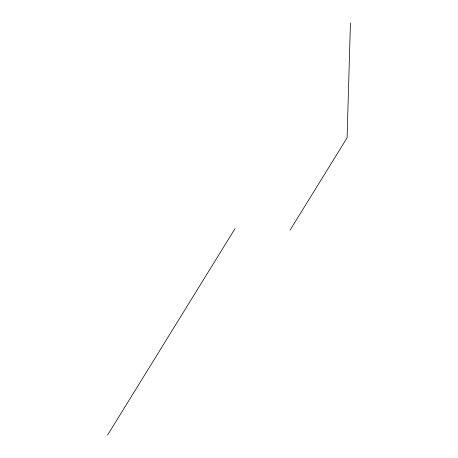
<?xml version="1.0" encoding="UTF-8"?>
<svg xmlns="http://www.w3.org/2000/svg" width="458" height="458" viewBox="0 0 458 458"><rect width="100%" height="100%" fill="white"/><g stroke="black" fill="none" stroke-linecap="round" stroke-linejoin="round"><path stroke-width="0.69" d="M350.444 22.9L347.095 137.772L290.086 230.122M107.556 435.1L234.943 228.754"/></g></svg>
